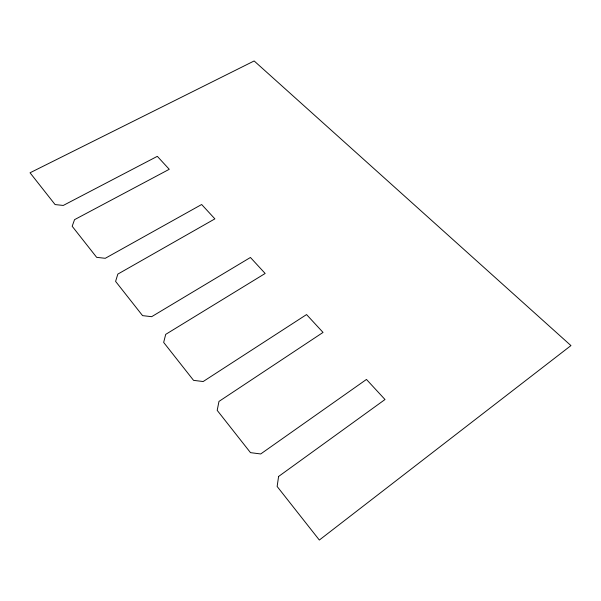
<?xml version="1.0" encoding="UTF-8"?>
<svg xmlns="http://www.w3.org/2000/svg" width="601" height="601" viewBox="0 0 601 601"><rect width="100%" height="100%" fill="white"/><g stroke="black" fill="none" stroke-linecap="round" stroke-linejoin="round"><path stroke-width="0.9" d="M278.594 476.458L277.136 486.472L319.341 540.044L570.95 345.59L254.148 60.956L30.05 172.787L55.089 204.573L63.27 205.444L157.319 156.335L169.249 169.294L74.554 219.65L72.173 226.261L96.656 257.341L105.265 258.302L201.658 204.505L214.888 218.869L117.826 274.109L115.595 281.388L142.565 315.63L151.655 316.689L250.429 257.476L265.154 273.47L165.703 334.374L163.667 342.42L193.552 380.358L203.176 381.53L306.555 314.571L323.037 332.421L218.974 401.423L217.194 410.363L250.489 452.643L260.714 453.958L366.46 379.441L385.008 399.515L278.594 476.458"/></g></svg>
